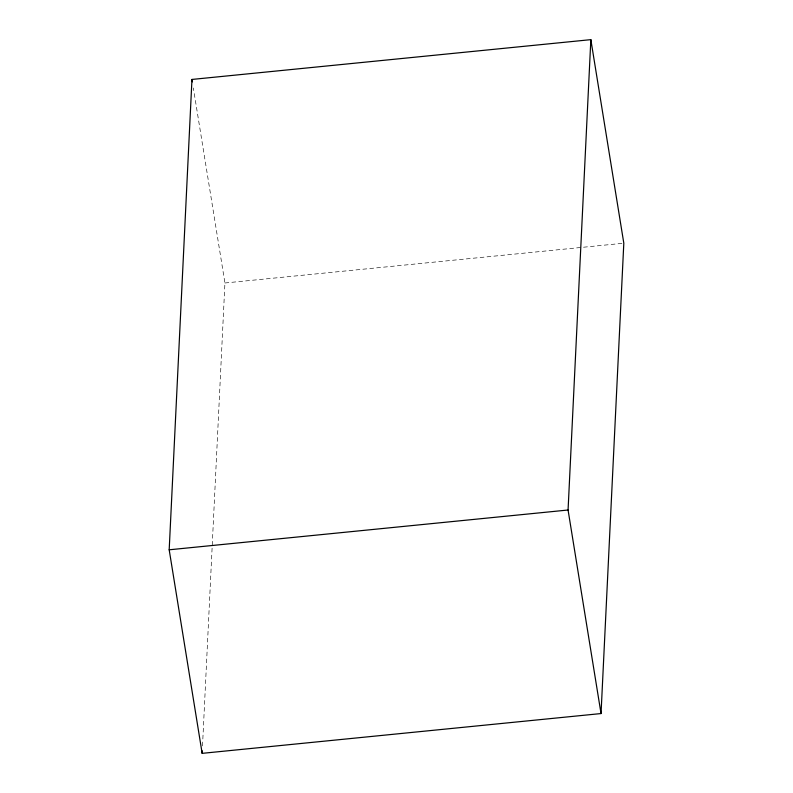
<?xml version="1.0" encoding="UTF-8"?>
<svg xmlns="http://www.w3.org/2000/svg" width="793" height="793" viewBox="0 0 793 793"><rect width="100%" height="100%" fill="white"/><g stroke="black" fill="none" stroke-linecap="round" stroke-linejoin="round"><path stroke-width="0.59" stroke-dasharray="3.96 2.97" d="M202.512 745.945L224.934 282.992L193.343 87.973M224.934 282.992L622.584 243.322"/><path stroke-width="1.19" d="M169.187 549.797L191.965 79.439L590.844 39.65L623.813 243.203L601.035 713.561L202.156 753.35L169.187 549.797L568.066 510.008L590.844 39.65M202.156 753.35L202.274 750.882M568.066 510.008L601.035 713.561M191.965 79.439L192.362 81.877"/></g></svg>
